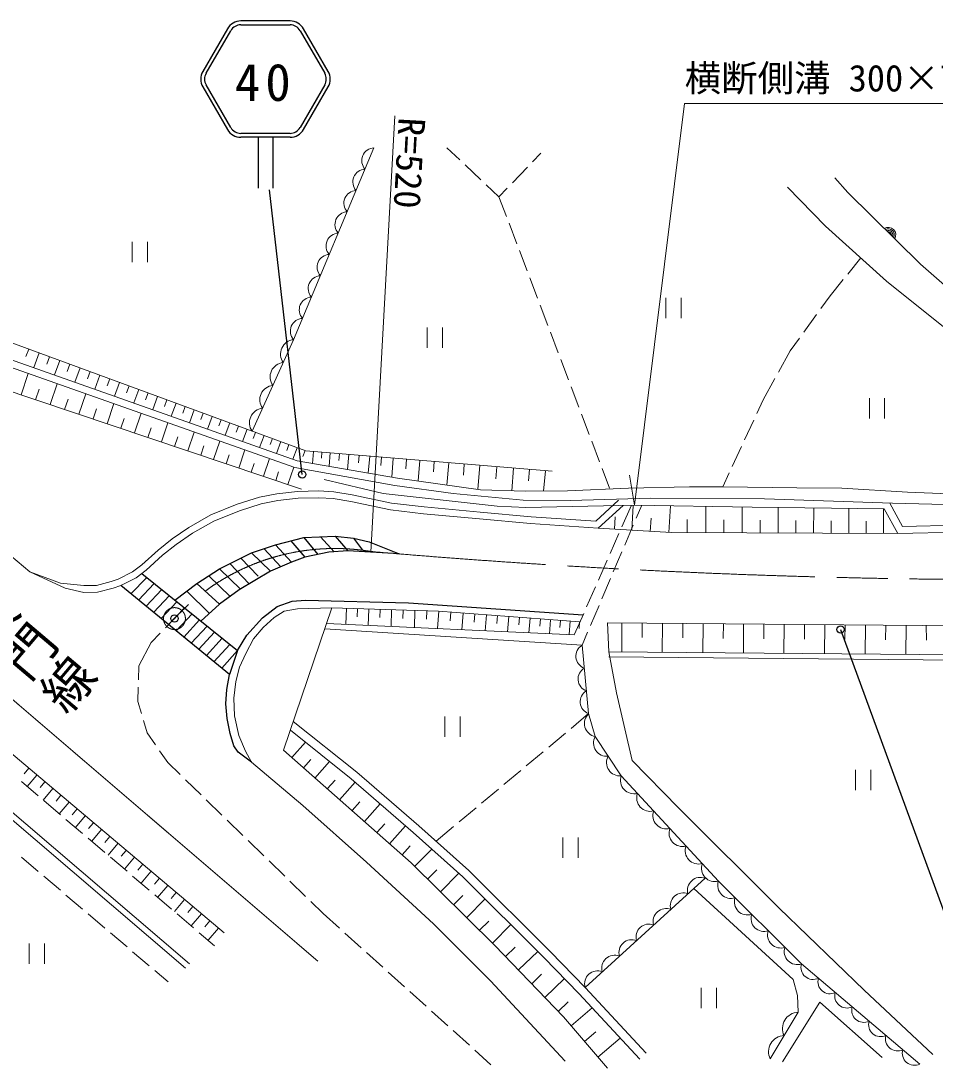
# Model space of a CAD drawing. Units: millimetres, scale not verified. Extents: x 40000 to 680000, y 20000 to 380000.
# Drawn here: x 189470 to 252186, y 243675 to 315671 of the extents above; entities that cross this region are included whole.
import ezdxf
from ezdxf.enums import TextEntityAlignment as Align

# ---------------------------------------------------------------- set-up
doc = ezdxf.new("R2010")
doc.units = ezdxf.units.MM
doc.header["$LTSCALE"] = 1000
doc.header["$PDMODE"] = 32
doc.header["$PDSIZE"] = 500
doc.linetypes.add('CHAIN', pattern=[18.5, 12, -1.5, 3.5, -1.5])
for name, color, linetype, lineweight in [('M-BMK', 2, 'CHAIN', 13), ('M-STR-HTXT', 7, 'Continuous', 13), ('M-STR-STRC', 7, 'Continuous', 25), ('M-WORK', 1, 'Continuous', 13)]:
    doc.layers.add(name, color=color, linetype=linetype, lineweight=lineweight)
doc.layers.add('M-BMK-HTXT', color=7, linetype='Continuous')
doc.layers.add('M-OTRS', color=6, linetype='Continuous')
doc.styles.add('@ＭＳ ゴシック', font='')
doc.styles.add('ＭＳ ゴシック', font='')
doc.styles.get('@ＭＳ ゴシック').set_extended_font_data('@MS Gothic')
doc.styles.get('ＭＳ ゴシック').set_extended_font_data('MS Gothic')

msp = doc.modelspace()

# ---------------------------------------------------------------- linework, layer by layer
at = {"layer": 'M-BMK'}
msp.add_circle((200001, 274658), 750, dxfattribs=at)
for centre, radius, start, end in [((211007, 264467), 15000, 80.43832, 137.2039), ((258330, 797323), 520000, 265.05423, 270.82177)]:
    msp.add_arc(centre, radius, start, end, dxfattribs=at)
at = {"layer": 'M-OTRS'}
msp.add_point((200001, 274658), dxfattribs=at)
at = {"layer": 'M-STR-HTXT'}
for p, q in [((213475, 279210), (215118, 309165)), ((231575, 282443), (231226, 284502))]:
    msp.add_line(p, q, dxfattribs=at)
msp.add_lwpolyline([(231575, 282443), (235000, 310000), (256250, 310000)], dxfattribs=at)
at = {"layer": 'M-STR-STRC'}
for p, q in [((207932, 315671), (204554, 315671)), ((204554, 315405), (207932, 315405)), ((203632, 315139), (201943, 312213)), ((202173, 312080), (203863, 315006)), ((208624, 315006), (210313, 312080)), ((210543, 312213), (208854, 315139)), ((201943, 311149), (203632, 308223)), ((203863, 308356), (202173, 311282)), ((210313, 311282), (208624, 308356)), ((208854, 308223), (210543, 311149)), ((207932, 307957), (204554, 307957)), ((207932, 307691), (204554, 307691)), ((205743, 307691), (205743, 304191)), ((206743, 307691), (206743, 304191)), ((208772, 284542), (206513, 304093)), ((206932, 279717), (208874, 280215)), ((208874, 280215), (211017, 280309)), ((208874, 280215), (209842, 279059)), ((210031, 280266), (210965, 279244)), ((211017, 280309), (212295, 280167)), ((211017, 280309), (211893, 279303)), ((212295, 280167), (213361, 279919)), ((212295, 280167), (212905, 279347)), ((205286, 279161), (206932, 279717)), ((206151, 279453), (207295, 278219)), ((206932, 279717), (208033, 278533)), ((207991, 279989), (208945, 278865)), ((213361, 279919), (215409, 279097)), ((203095, 278072), (205286, 279161)), ((204565, 278803), (205748, 277574)), ((205286, 279161), (206588, 277918)), ((208945, 278865), (208033, 278533)), ((210590, 279220), (208945, 278865)), ((211893, 279303), (210590, 279220)), ((215409, 279097), (211893, 279303)), ((201544, 277065), (203095, 278072)), ((203095, 278072), (204533, 276686)), ((203811, 278428), (205118, 277037)), ((206588, 277918), (204433, 276627)), ((208033, 278533), (206588, 277918)), ((197017, 276355), (198095, 277487)), ((197761, 277756), (204315, 272470)), ((202352, 277589), (203820, 276177)), ((203783, 270818), (196317, 276929)), ((197534, 275932), (198614, 277069)), ((198051, 275509), (199132, 276651)), ((200030, 275927), (201544, 277065)), ((200848, 276542), (202397, 275012)), ((201544, 277065), (203095, 275644)), ((204433, 276627), (203095, 275644)), ((198568, 275086), (199650, 276233)), ((199085, 274663), (200168, 275815)), ((207058, 275488), (208070, 275843)), ((208070, 275843), (208994, 275932)), ((208994, 275932), (216054, 275745)), ((216054, 275745), (228036, 274916)), ((199602, 274240), (200686, 275397)), ((203095, 275644), (201816, 274486)), ((206051, 274718), (207058, 275488)), ((200120, 273816), (201204, 274979)), ((200637, 273393), (201723, 274561)), ((204962, 273522), (206051, 274718)), ((201154, 272970), (202241, 274143)), ((201671, 272547), (202759, 273725)), ((245708, 273908), (257000, 243000)), ((202188, 272124), (203277, 273307)), ((202705, 271700), (203795, 272890)), ((204315, 272470), (204962, 273522)), ((203247, 271256), (204315, 272470)), ((204315, 272470), (203783, 270818)), ((203589, 269793), (203783, 270818)), ((203529, 268798), (203589, 269793)), ((203612, 267792), (203529, 268798)), ((203825, 266761), (203612, 267792)), ((204074, 265921), (203825, 266761)), ((204370, 265483), (204074, 265921)), ((205291, 264803), (204370, 265483))]:
    msp.add_line(p, q, dxfattribs=at)
for centre in [(208772, 284542), (245708, 273908)]:
    msp.add_circle(centre, 250, dxfattribs=at)
for centre, radius, start, end in [((204554, 314607), 1064, 90, 150), ((204554, 314607), 798, 90, 150), ((207932, 314607), 1064, 30, 90), ((207932, 314607), 798, 30, 90), ((202864, 311681), 1064, 150, 210), ((202864, 311681), 798, 150, 210), ((209622, 311681), 798, 330, 30.00002), ((209622, 311681), 1064, 330, 30), ((204554, 308755), 1064, 210, 270), ((204554, 308755), 798, 210, 270), ((207932, 308755), 798, 270, 330), ((207932, 308755), 1064, 270, 330)]:
    msp.add_arc(centre, radius, start, end, dxfattribs=at)
at = {"layer": 'M-WORK'}
for p, q in [((190067, 277862), (149738, 311979)), ((218698, 306965), (219572, 306143)), ((224574, 306000), (225145, 306592)), ((219936, 305801), (221029, 304773)), ((223186, 304561), (224227, 305640)), ((221393, 304431), (222268, 303609)), ((222268, 303609), (222838, 304201)), ((244667, 301598), (242057, 304262)), ((222268, 303609), (222781, 302254)), ((222959, 301786), (223491, 300384)), ((248850, 297815), (244667, 301598)), ((197105, 300509), (197105, 299109)), ((198155, 299109), (198155, 300509)), ((223668, 299916), (224200, 298514)), ((246204, 298306), (247092, 299405)), ((224377, 298046), (224909, 296644)), ((245000, 296819), (245889, 297918)), ((252766, 294671), (248850, 297815)), ((233722, 296665), (233722, 295265)), ((234772, 295265), (234772, 296665)), ((244356, 295932), (245000, 296819)), ((225086, 296176), (225618, 294774)), ((209023, 286163), (183794, 295434)), ((243181, 294314), (244062, 295528)), ((217335, 294642), (217335, 293242)), ((218385, 293242), (218385, 294642)), ((183844, 294177), (208430, 285490)), ((225796, 294306), (226328, 292904)), ((242243, 293023), (242887, 293910)), ((183789, 293666), (208264, 285019)), ((189998, 293154), (189809, 292640)), ((190718, 292890), (190347, 291879)), ((191425, 292630), (191240, 292125)), ((192133, 292370), (191768, 291377)), ((226505, 292436), (227037, 291034)), ((241444, 291564), (242243, 293023)), ((183419, 292054), (208728, 283542)), ((192828, 292115), (192645, 291618)), ((193522, 291859), (193164, 290884)), ((194205, 291608), (194026, 291121)), ((189471, 290019), (189964, 291484)), ((194888, 291357), (194536, 290399)), ((195558, 291111), (195382, 290632)), ((196229, 290865), (195883, 289923)), ((240405, 289666), (241204, 291125)), ((190476, 289681), (190717, 290398)), ((191480, 289343), (191963, 290778)), ((196888, 290622), (196715, 290152)), ((197547, 290380), (197207, 289456)), ((227214, 290566), (227746, 289164)), ((192464, 289012), (192700, 289715)), ((193447, 288681), (193920, 290087)), ((198194, 290142), (198024, 289680)), ((198842, 289905), (198508, 288996)), ((199477, 289671), (199311, 289217)), ((200113, 289437), (199785, 288545)), ((239965, 288726), (240405, 289666)), ((247681, 289787), (247681, 288387)), ((248731, 288387), (248731, 289787)), ((194411, 288358), (194642, 289045)), ((195374, 288034), (195836, 289410)), ((197260, 287399), (197713, 288747)), ((200738, 289208), (200574, 288761)), ((201363, 288978), (201041, 288101)), ((201977, 288752), (201816, 288314)), ((196317, 287716), (196543, 288390)), ((199107, 286778), (199550, 288097)), ((202591, 288527), (202274, 287665)), ((203194, 288305), (203035, 287875)), ((203797, 288084), (203486, 287237)), ((227923, 288696), (228455, 287294)), ((239119, 286914), (239754, 288273)), ((198183, 287089), (198405, 287748)), ((200915, 286170), (201350, 287462)), ((204389, 287866), (204234, 287443)), ((204981, 287648), (204676, 286817)), ((205563, 287434), (205411, 287019)), ((200011, 286474), (200228, 287120)), ((202686, 285574), (203111, 286839)), ((206145, 287221), (205845, 286404)), ((206717, 287010), (206567, 286602)), ((207289, 286800), (206994, 285998)), ((207851, 286594), (207703, 286193)), ((228633, 286826), (229165, 285424)), ((201800, 285872), (202013, 286505)), ((203553, 285283), (203761, 285902)), ((204420, 284991), (204836, 286230)), ((208413, 286387), (208123, 285599)), ((208964, 286185), (208820, 285790)), ((225926, 284764), (209023, 286163)), ((209547, 286120), (209480, 285309)), ((210115, 286073), (210081, 285667)), ((210683, 286026), (210607, 285113)), ((211321, 285973), (211284, 285517)), ((211960, 285920), (211875, 284893)), ((212679, 285861), (212637, 285347)), ((238272, 285102), (238907, 286461)), ((205269, 284706), (205473, 285312)), ((206118, 284420), (206526, 285633)), ((208430, 285490), (215299, 284300)), ((213398, 285801), (213302, 284646)), ((214207, 285734), (214159, 285157)), ((215015, 285667), (214908, 284368)), ((215925, 285592), (215871, 284942)), ((216835, 285517), (216718, 284101)), ((217826, 285435), (217768, 284727)), ((218817, 285353), (218691, 283824)), ((219887, 285264), (219824, 284500)), ((220957, 285176), (220821, 283526)), ((206949, 284141), (207149, 284734)), ((207780, 283861), (208180, 285049)), ((208264, 285019), (215118, 283788)), ((222112, 285080), (222044, 284255)), ((223267, 284985), (223138, 283427)), ((224358, 284894), (224293, 284115)), ((225448, 284804), (225332, 283405)), ((229342, 284956), (229856, 283601)), ((237621, 283709), (238060, 284649)), ((210263, 284201), (214312, 283242)), ((215118, 283788), (219121, 283242)), ((215299, 284300), (221000, 283500)), ((231151, 283607), (235330, 283709)), ((235330, 283709), (237621, 283709)), ((237621, 283709), (242696, 283642)), ((205826, 282979), (204311, 282505)), ((207024, 283219), (205826, 282979)), ((208450, 283383), (207024, 283219)), ((209911, 283420), (208450, 283383)), ((209904, 282950), (208483, 282914)), ((210880, 282896), (209904, 282950)), ((210934, 283364), (209911, 283420)), ((212194, 283145), (210934, 283364)), ((214899, 282579), (212194, 283145)), ((214312, 283242), (222144, 282363)), ((219121, 283242), (223916, 282789)), ((221000, 283500), (224091, 283394)), ((224091, 283394), (226968, 283421)), ((226968, 283421), (231151, 283607)), ((242696, 283642), (245786, 283615)), ((245786, 283615), (250289, 283322)), ((250289, 283322), (253725, 283189)), ((204311, 282505), (202488, 281775)), ((205943, 282523), (204469, 282062)), ((207097, 282754), (205943, 282523)), ((208483, 282914), (207097, 282754)), ((212106, 282683), (210880, 282896)), ((214823, 282115), (212106, 282683)), ((217128, 282316), (214899, 282579)), ((220976, 281961), (217128, 282316)), ((222144, 282363), (224116, 282283)), ((223916, 282789), (227166, 282763)), ((224116, 282283), (231575, 282443)), ((227166, 282763), (232681, 282923)), ((230476, 282773), (228912, 281337)), ((230794, 282426), (229081, 280854)), ((231350, 282438), (230700, 280963)), ((231379, 280718), (231480, 282417)), ((231575, 282443), (239647, 282310)), ((231681, 281539), (232063, 282435)), ((232681, 282923), (240486, 282869)), ((233922, 280567), (234030, 282384)), ((236450, 280546), (236458, 282352)), ((238948, 280535), (238955, 282319)), ((239647, 282310), (248705, 282194)), ((240486, 282869), (249278, 282576)), ((241416, 280525), (241423, 282287)), ((243854, 280514), (243862, 282256)), ((246264, 280504), (246272, 282225)), ((249080, 282583), (249966, 280969)), ((249278, 282576), (258203, 282363)), ((202488, 281775), (200987, 280915)), ((204469, 282062), (202693, 281351)), ((217079, 281848), (214823, 282115)), ((220933, 281493), (217079, 281848)), ((224469, 281642), (220976, 281961)), ((228912, 281337), (224469, 281642)), ((230189, 280788), (230240, 281638)), ((232651, 280643), (232705, 281551)), ((248646, 280494), (248654, 282195)), ((248705, 282194), (249646, 280489)), ((200987, 280915), (199839, 280131)), ((202693, 281351), (201236, 280516)), ((224432, 281174), (220933, 281493)), ((229081, 280854), (224432, 281174)), ((229081, 280854), (234116, 280556)), ((230897, 279699), (231485, 281079)), ((235186, 280551), (235190, 281454)), ((237699, 280541), (237703, 281432)), ((240182, 280530), (240185, 281411)), ((242635, 280519), (242639, 281390)), ((245059, 280509), (245063, 281370)), ((247455, 280499), (247459, 281350)), ((249966, 280969), (257710, 281164)), ((199839, 280131), (198871, 279364)), ((201236, 280516), (200118, 279753)), ((230499, 280506), (229894, 279133)), ((234116, 280556), (249646, 280489)), ((249646, 280489), (258189, 280685)), ((198871, 279364), (197757, 278339)), ((200118, 279753), (199176, 279007)), ((173023, 278715), (203414, 253080)), ((199176, 279007), (198057, 277977)), ((229692, 278676), (229088, 277303)), ((230113, 277859), (230701, 279239)), ((197757, 278339), (197116, 277862)), ((198057, 277977), (197365, 277462)), ((192500, 276753), (190067, 277862)), ((190067, 277862), (192177, 277077)), ((195648, 277201), (194648, 276931)), ((196135, 277364), (195648, 277201)), ((197116, 277862), (196135, 277364)), ((197365, 277462), (196317, 276929)), ((229329, 276019), (229917, 277399)), ((193785, 276931), (192177, 277077)), ((193771, 276437), (192500, 276753)), ((194648, 276931), (193785, 276931)), ((195784, 276751), (194710, 276461)), ((196317, 276929), (195784, 276751)), ((228886, 276845), (228281, 275473)), ((171734, 276033), (201026, 250966)), ((180368, 276411), (209829, 251146)), ((194710, 276461), (193771, 276437)), ((171573, 275645), (200766, 250662)), ((207529, 275175), (206836, 274731)), ((210798, 275387), (207485, 265619)), ((208435, 275317), (207529, 275175)), ((210798, 275387), (208435, 275317)), ((218128, 275166), (210798, 275387)), ((211797, 275357), (211764, 274263)), ((212563, 275334), (212546, 274787)), ((213329, 275311), (213295, 274192)), ((214112, 275287), (214095, 274728)), ((214895, 275264), (214860, 274120)), ((215695, 275240), (215678, 274668)), ((216496, 275216), (216461, 274046)), ((217315, 275191), (217297, 274606)), ((218133, 275166), (218042, 273973)), ((227821, 274426), (218128, 275166)), ((218968, 275102), (218923, 274506)), ((219803, 275039), (219716, 273896)), ((228546, 274179), (229133, 275559)), ((199375, 274013), (200001, 274658)), ((206836, 274731), (206090, 274056)), ((227430, 273540), (210437, 274324)), ((220603, 274977), (220559, 274406)), ((221403, 274916), (221319, 273822)), ((222169, 274858), (222127, 274311)), ((222935, 274799), (222854, 273751)), ((223668, 274743), (223628, 274219)), ((224402, 274687), (224325, 273683)), ((225105, 274634), (225066, 274132)), ((225807, 274580), (225734, 273618)), ((226481, 274528), (226444, 274048)), ((227154, 274477), (227083, 273556)), ((228080, 275015), (227430, 273540)), ((227798, 274428), (227763, 273967)), ((229811, 272375), (229704, 274364)), ((229704, 274364), (251328, 274176)), ((230704, 274356), (230687, 272368)), ((232096, 274344), (232087, 273350)), ((233488, 274331), (233470, 272343)), ((234880, 274319), (234871, 273325)), ((236272, 274307), (236254, 272318)), ((251328, 274176), (264155, 274336)), ((198401, 273010), (199027, 273655)), ((206090, 274056), (205433, 273257)), ((227968, 272822), (210310, 273951)), ((227968, 272822), (228350, 273719)), ((237664, 274295), (237655, 273301)), ((239056, 274283), (239038, 272294)), ((240448, 274271), (240439, 273276)), ((241840, 274259), (241823, 272269)), ((243233, 274246), (243224, 273252)), ((244625, 274234), (244608, 272245)), ((246018, 274222), (246009, 273227)), ((247410, 274210), (247393, 272220)), ((248803, 274198), (248795, 273203)), ((250196, 274186), (250179, 272196)), ((251589, 274179), (251601, 273184)), ((197562, 271412), (198401, 273010)), ((205433, 273257), (204900, 272263)), ((204900, 272263), (204474, 271321)), ((230326, 269569), (229811, 272375)), ((229811, 272375), (259644, 272112)), ((229808, 272025), (259641, 271762)), ((197530, 270443), (197562, 271412)), ((204474, 271321), (204208, 270345)), ((204208, 270345), (204066, 269190)), ((197482, 268974), (197514, 269943)), ((231398, 264928), (230326, 269569)), ((197730, 268135), (197482, 268974)), ((204066, 269190), (204119, 267982)), ((204119, 267982), (204421, 266633)), ((218549, 267938), (218549, 266538)), ((219599, 266538), (219599, 267938)), ((227212, 267122), (228421, 268133)), ((198121, 266816), (197872, 267655)), ((208156, 267596), (212510, 264127)), ((198688, 266002), (198121, 266816)), ((204421, 266633), (204865, 265549)), ((207951, 266992), (212126, 263666)), ((225678, 265839), (226828, 266802)), ((208058, 265114), (208986, 266167)), ((199540, 264778), (198973, 265592)), ((204865, 265549), (205291, 264803)), ((207485, 265619), (216235, 257904)), ((208850, 264415), (209350, 264981)), ((224143, 264556), (225294, 265519)), ((190015, 264383), (189685, 263992)), ((200393, 263949), (199540, 264778)), ((205291, 264803), (208817, 261824)), ((209643, 263716), (210641, 264849)), ((222609, 263273), (223760, 264236)), ((234592, 261666), (231398, 264928)), ((246736, 264274), (246736, 262874)), ((247786, 262874), (247786, 264274)), ((190562, 263921), (189899, 263136)), ((201827, 262555), (200751, 263601)), ((210487, 262973), (211018, 263575)), ((212126, 263666), (216376, 259974)), ((212510, 264127), (216772, 260424)), ((189511, 263466), (190653, 262494)), ((191112, 263458), (190780, 263065)), ((191662, 262994), (190995, 262203)), ((211330, 262229), (212393, 263434)), ((221075, 261990), (222226, 262952)), ((191034, 262170), (192177, 261198)), ((192215, 262527), (191881, 262132)), ((203261, 261161), (202185, 262207)), ((212183, 261477), (212719, 262086)), ((192768, 262060), (192098, 261266)), ((193324, 261591), (192989, 261194)), ((208817, 261824), (213172, 257948)), ((213035, 260726), (214109, 261943)), ((219541, 260707), (220691, 261669)), ((241491, 254792), (234592, 261666)), ((192558, 260874), (193700, 259902)), ((193881, 261122), (193206, 260322)), ((194440, 260650), (194103, 260250)), ((204695, 259767), (203620, 260813)), ((195000, 260178), (194322, 259374)), ((213896, 259966), (214438, 260582)), ((214757, 259207), (215842, 260437)), ((216376, 259974), (219797, 256924)), ((216772, 260424), (220209, 257360)), ((217948, 259376), (219157, 260386)), ((194081, 259578), (195224, 258606)), ((195562, 259703), (195223, 259301)), ((196125, 259228), (195443, 258420)), ((206130, 258373), (205054, 259419)), ((226641, 259644), (226641, 258244)), ((227691, 258244), (227691, 259644)), ((196691, 258751), (196350, 258347)), ((215628, 258440), (216176, 259061)), ((216485, 257658), (217650, 258838)), ((189510, 258276), (190652, 257303)), ((195605, 258283), (196747, 257311)), ((197257, 258274), (196571, 257461)), ((197826, 257794), (197483, 257387)), ((207564, 256979), (206488, 258025)), ((213172, 257948), (217768, 253712)), ((216235, 257904), (221989, 252230)), ((198395, 257313), (197706, 256496)), ((217374, 256781), (218001, 257416)), ((218264, 255904), (219516, 257174)), ((220209, 257360), (225803, 251793)), ((191033, 256979), (192175, 256007)), ((197128, 256987), (198271, 256015)), ((198968, 256831), (198623, 256422)), ((199540, 256348), (198846, 255525)), ((208998, 255586), (207922, 256631)), ((219797, 256924), (225377, 251371)), ((236413, 256834), (228181, 249348)), ((192556, 255683), (193698, 254711)), ((198652, 255691), (199794, 254719)), ((200116, 255862), (199769, 255451)), ((219157, 255023), (219787, 255661)), ((235640, 256132), (242443, 249896)), ((200692, 255377), (199994, 254549)), ((201271, 254888), (200922, 254475)), ((210209, 254408), (209357, 255237)), ((220051, 254141), (221310, 255418)), ((194079, 254387), (195221, 253415)), ((200175, 254395), (201318, 253423)), ((201850, 254400), (201148, 253568)), ((211321, 253407), (210209, 254408)), ((247326, 249145), (241491, 254792)), ((202432, 253909), (202081, 253493)), ((217768, 253712), (221684, 249796)), ((220939, 253266), (221564, 253900)), ((221827, 252390), (223078, 253659)), ((195602, 253091), (196744, 252118)), ((201699, 253099), (202752, 252203)), ((203014, 253417), (202308, 252581)), ((212806, 252068), (211692, 253072)), ((190024, 252361), (190024, 250961)), ((191074, 250961), (191074, 252361)), ((221989, 252230), (226705, 247315)), ((222721, 251467), (223383, 252103)), ((197125, 251794), (198267, 250822)), ((214292, 250729), (213178, 251733)), ((223610, 250540), (224934, 251811)), ((225377, 251371), (227746, 248935)), ((225803, 251793), (228181, 249348)), ((198648, 250498), (199565, 249718)), ((215778, 249391), (214664, 250395)), ((224513, 249599), (225185, 250244)), ((225416, 248658), (226760, 249948)), ((242443, 249896), (242745, 248795)), ((221684, 249796), (226799, 244281)), ((228181, 249348), (232370, 244826)), ((236149, 249326), (236149, 247926)), ((237199, 247926), (237199, 249326)), ((252041, 244749), (247326, 249145)), ((217264, 248052), (216150, 249056)), ((227746, 248935), (231930, 244418)), ((242745, 248795), (242789, 247639)), ((218750, 246713), (217635, 247717)), ((226336, 247699), (227022, 248356)), ((227222, 246708), (228668, 247940)), ((241729, 244235), (244286, 248325)), ((244286, 248325), (248549, 244542)), ((226705, 247315), (229702, 243798)), ((242789, 247639), (240871, 244442)), ((220236, 245374), (219121, 246378)), ((228138, 245633), (228905, 246287)), ((229053, 244559), (230588, 245867)), ((221718, 244038), (220607, 245039))]:
    msp.add_line(p, q, dxfattribs=at)
for points in [[(213688, 306966), (208174, 293799), (205331, 287520)], [(261751, 290573), (256516, 294322), (251188, 298984), (246193, 303899), (245314, 304898)], [(227968, 272822), (228421, 268133), (228873, 266561), (230658, 263871), (237325, 256634), (243026, 250960), (251138, 244087)]]:
    msp.add_lwpolyline(points, dxfattribs=at)
for centre, radius, start, end in [((213732, 306088), 879, 92.81595, 221.73459), ((213119, 304625), 879, 92.81595, 221.73459), ((212506, 303162), 879, 92.81595, 221.73459), ((211893, 301699), 879, 92.81595, 221.73459), ((211281, 300236), 879, 92.81595, 221.73459), ((248984, 300995), 512, 328.14244, 122.78167), ((248984, 300995), 410, 331.38773, 119.53637), ((248984, 300995), 308, 336.92218, 114.00192), ((248984, 300995), 205, 348.74544, 102.17866), ((210668, 298773), 879, 92.81595, 221.73459), ((210055, 297310), 879, 92.81595, 221.73459), ((209442, 295847), 879, 92.81595, 221.73459), ((208830, 294384), 879, 92.81595, 221.73459), ((208267, 292811), 992, 95.38363, 215.89321), ((207556, 291241), 992, 95.38363, 215.89321), ((206845, 289672), 992, 95.38363, 215.89321), ((206134, 288102), 992, 95.38363, 215.89321), ((228408, 272076), 866, 120.53407, 250.5002), ((228559, 270513), 866, 120.53407, 250.5002), ((228710, 268950), 866, 120.53407, 250.5002), ((229050, 267463), 919, 133.19533, 258.95182), ((229654, 266111), 902, 150.01062, 277.10729), ((230547, 264765), 902, 150.01062, 277.10729), ((231525, 263554), 922, 159.90467, 285.4045), ((232636, 262348), 922, 159.90467, 285.4045), ((233747, 261142), 922, 159.90467, 285.4045), ((234858, 259936), 922, 159.90467, 285.4045), ((235969, 258730), 922, 159.90467, 285.4045), ((237080, 257524), 922, 159.90467, 285.4045), ((236082, 256017), 882, 67.93415, 196.63168), ((238175, 256348), 897, 161.40418, 288.86418), ((234906, 254948), 882, 67.93415, 196.63168), ((239316, 255214), 897, 161.40418, 288.86418), ((233730, 253878), 882, 67.93415, 196.63168), ((240456, 254079), 897, 161.40418, 288.86418), ((232554, 252809), 882, 67.93415, 196.63168), ((241596, 252944), 897, 161.40418, 288.86418), ((231378, 251739), 882, 67.93415, 196.63168), ((242736, 251809), 897, 161.40418, 288.86418), ((230202, 250670), 882, 67.93415, 196.63168), ((243817, 250718), 827, 163.00687, 296.44455), ((229026, 249601), 882, 67.93415, 196.63168), ((244976, 249736), 827, 163.00687, 296.44455), ((246135, 248755), 827, 163.00687, 296.44455), ((247294, 247773), 827, 163.00687, 296.44455), ((242840, 246521), 1119, 92.61317, 205.45932), ((248453, 246791), 827, 163.00687, 296.44455), ((241881, 244923), 1119, 92.61317, 205.45932), ((249611, 245809), 827, 163.00687, 296.44455), ((250770, 244827), 827, 163.00687, 296.44455)]:
    msp.add_arc(centre, radius, start, end, dxfattribs=at)

# ---------------------------------------------------------------- texts
at = {"layer": 'M-BMK-HTXT', "style": '@ＭＳ ゴシック'}
msp.add_text('主要地方道下関長門線', height=2566, rotation=319.77, dxfattribs=at).set_placement((180644, 280323), align=Align.MIDDLE_CENTER)
at = {"layer": 'M-STR-HTXT', "style": 'ＭＳ ゴシック'}
msp.add_text('横断側溝 300×750', height=1833, dxfattribs=at).set_placement((245625, 311750), align=Align.MIDDLE_CENTER)
msp.add_text('R=520', height=1833, rotation=266.862, dxfattribs=at).set_placement((216303, 309031), align=Align.MIDDLE_LEFT)
at = {"layer": 'M-STR-STRC', "insert": (206234, 311445), "char_height": 2566, "attachment_point": 5, "style": 'ＭＳ ゴシック'}
msp.add_mtext('\\T1.2;40', dxfattribs=at)

doc.saveas('drawing.dxf')
